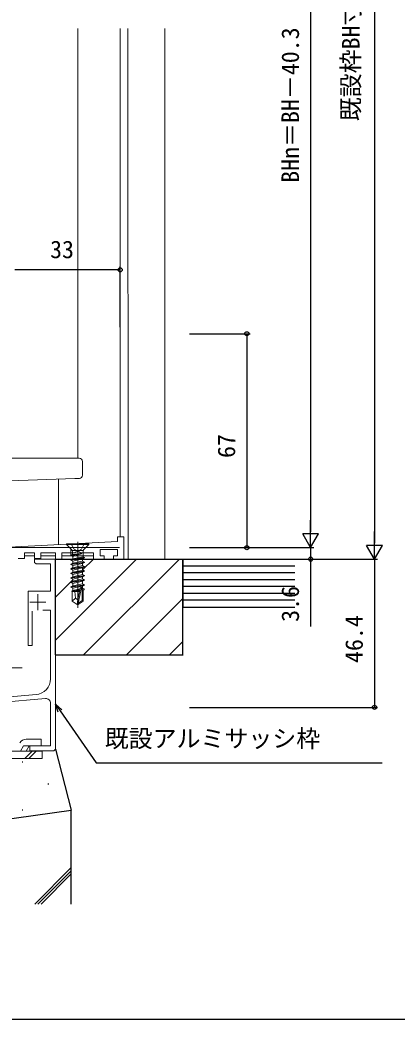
# Model space of a CAD drawing. Units: millimetres, scale not verified. Extents: x -437 to 438, y -331 to 329.
# Drawn here: x -240.7 to -122.5, y -331.2 to -18.4 of the extents above; entities that cross this region are included whole.
import ezdxf
from ezdxf.enums import TextEntityAlignment as Align

# ---------------------------------------------------------------- set-up
doc = ezdxf.new("R2010")
doc.units = ezdxf.units.MM
doc.header["$LTSCALE"] = 2
for name, color, linetype, lineweight in [('0-2_YKK_11', 7, 'Continuous', 18), ('0-4_YKK_12', 2, 'Continuous', 18), ('0-5_YKK_13', 4, 'Continuous', 18)]:
    doc.layers.add(name, color=color, linetype=linetype, lineweight=lineweight)
for name, color, linetype in [('0-7_YKK_D', 6, 'Continuous'), ('0-8_YKK_ZWAK', 7, 'Continuous'), ('0-9_YSS_K', 3, 'Continuous'), ('0-A_YSS_KE', 3, 'Continuous')]:
    doc.layers.add(name, color=color, linetype=linetype)
doc.styles.add('ＭＳ ゴシック', font='')
doc.styles.get('ＭＳ ゴシック').set_extended_font_data('MS Gothic')

msp = doc.modelspace()

# ---------------------------------------------------------------- linework, layer by layer
at = {"layer": '0-2_YKK_11', "color": 4}
for p, q in [((-235.6, -188.697), (-231.1, -188.697)), ((-230.1, -247.197), (-229.6, -246.697))]:
    msp.add_line(p, q, dxfattribs=at)
at = {"layer": '0-2_YKK_11', "color": 211}
msp.add_lwpolyline([(-246.1, -183.584), (-210.1, -181.697), (-210.1, -180.197), (-208.1, -180.197), (-208.1, -187.197), (-211.35, -187.197), (-211.35, -186.197), (-210.1, -186.197), (-210.1, -184.197), (-215.6, -184.197), (-215.6, -186.197), (-214.35, -186.197), (-214.35, -187.197), (-217.6, -187.197), (-217.6, -185.197), (-221.734, -185.197), (-222.167, -184.947), (-223.033, -184.947), (-223.466, -185.197), (-227.6, -185.197), (-227.6, -187.197), (-229.6, -187.197), (-229.6, -185.197), (-234.1, -185.197), (-234.1, -186.997), (-236.1, -186.997), (-236.1, -185.197), (-239.3, -185.197), (-239.3, -186.997), (-241.3, -186.997)], dxfattribs=at)
at = {"layer": '0-2_YKK_11', "color": 4}
for points in [[(-229.6, -246.697), (-229.6, -187.197), (-236.1, -187.197), (-236.1, -188.197), (-235.6, -188.697)], [(-231.1, -188.697), (-231.1, -197.197), (-238.1, -197.197), (-238.1, -214.197), (-236.9, -214.197), (-236.9, -203.491)], [(-233.5, -203.197), (-231.1, -203.197), (-231.1, -224.622)], [(-235.664, -229.603), (-248.6, -230.735), (-248.6, -226.197), (-248.85, -225.764), (-249.1, -225.331), (-249.1, -214.197), (-252.1, -214.197)], [(-232.731, -230.852), (-247.1, -232.11), (-247.1, -234.925)], [(-230.1, -247.197), (-237.6, -247.197), (-237.6, -245.697), (-231.1, -245.697), (-231.1, -232.347)]]:
    msp.add_lwpolyline(points, dxfattribs=at)
for centre, radius, start, end in [((-236.1, -224.622), 5, 275, 360), ((-232.6, -232.347), 1.5, 0.00001, 95.00001)]:
    msp.add_arc(centre, radius, start, end, dxfattribs=at)
at = {"layer": '0-4_YKK_12'}
for p, q in [((-222.6, -21.009), (-222.6, -155.597)), ((-209.301, -21.009), (-209.301, -180.198)), ((-206.864, -21.009), (-206.813, -187.2)), ((-195.302, -21.009), (-195.302, -187.2)), ((-228.6, -162.159), (-228.6, -182.667)), ((-334.6, -183.597), (-209.45, -183.597)), ((-195.302, -187.2), (-206.813, -187.2)), ((-235.1, -198.197), (-235.1, -203.197)), ((-237.6, -200.697), (-232.6, -200.697))]:
    msp.add_line(p, q, dxfattribs=at)
at = {"layer": '0-5_YKK_13'}
for p, q in [((-249.201, -155.597), (-223.549, -155.597)), ((-223.549, -155.597), (-222.101, -155.597)), ((-221.101, -156.597), (-221.101, -160.932)), ((-223.514, -161.982), (-247.036, -162.803)), ((-222.066, -161.931), (-223.514, -161.982)), ((-219.1, -182.348), (-226.1, -182.348)), ((-226.1, -182.348), (-226.1, -182.648)), ((-219.1, -182.648), (-226.1, -182.648)), ((-226.1, -182.648), (-224.573, -184.175)), ((-224.7, -184.148), (-224.7, -185.898)), ((-220.92, -184.468), (-224.28, -184.468)), ((-222.6, -181.743), (-222.6, -202.458)), ((-219.1, -182.648), (-220.627, -184.175)), ((-219.1, -182.348), (-219.1, -182.648)), ((-239.302, -186.194), (-236.102, -186.194)), ((-234.102, -186.194), (-229.602, -186.194)), ((-227.602, -186.194), (-217.602, -186.194)), ((-221.42, -185.471), (-224.7, -185.998)), ((-224.7, -185.998), (-224.28, -185.755)), ((-224.7, -185.998), (-224.7, -186.098)), ((-224.7, -186.098), (-224.15, -186.415)), ((-224.7, -187.398), (-220.5, -186.698)), ((-220.5, -186.798), (-224.7, -187.498)), ((-224.7, -187.398), (-224.15, -187.08)), ((-224.7, -187.398), (-224.7, -187.498)), ((-224.7, -187.498), (-224.15, -187.815)), ((-224.28, -184.882), (-224.28, -185.755)), ((-221.42, -185.471), (-224.28, -185.755)), ((-221.42, -185.531), (-224.15, -186.415)), ((-224.15, -186.415), (-224.15, -187.08)), ((-220.92, -186.455), (-224.15, -187.08)), ((-221.05, -187.115), (-224.15, -187.815)), ((-220.5, -186.798), (-221.05, -187.115)), ((-221.05, -187.115), (-221.05, -187.78)), ((-220.92, -184.882), (-220.92, -186.455)), ((-220.5, -186.698), (-220.92, -186.455)), ((-220.5, -186.698), (-220.5, -186.798)), ((-224.7, -188.798), (-220.5, -188.098)), ((-220.5, -188.198), (-224.7, -188.898)), ((-224.7, -188.798), (-224.15, -188.48)), ((-224.7, -188.798), (-224.7, -188.898)), ((-224.7, -188.898), (-224.15, -189.215)), ((-224.7, -190.198), (-220.5, -189.498)), ((-220.5, -189.598), (-224.7, -190.298)), ((-224.7, -190.198), (-224.15, -189.88)), ((-224.7, -190.198), (-224.28, -189.955)), ((-224.7, -190.198), (-224.7, -190.298)), ((-224.7, -190.198), (-224.7, -190.298)), ((-224.7, -190.298), (-224.15, -190.615)), ((-224.7, -190.298), (-224.15, -190.615)), ((-221.05, -187.78), (-224.15, -188.48)), ((-224.15, -187.815), (-224.15, -188.48)), ((-221.05, -188.515), (-224.15, -189.215)), ((-221.05, -189.18), (-224.15, -189.88)), ((-224.15, -189.215), (-224.15, -189.88)), ((-221.05, -189.915), (-224.15, -190.615)), ((-224.15, -190.615), (-224.15, -191.28)), ((-220.92, -190.655), (-224.15, -191.28)), ((-220.5, -188.098), (-221.05, -187.78)), ((-220.5, -188.198), (-221.05, -188.515)), ((-221.05, -188.515), (-221.05, -189.18)), ((-220.5, -189.498), (-221.05, -189.18)), ((-220.5, -189.598), (-221.05, -189.915)), ((-221.05, -189.915), (-221.05, -190.68)), ((-220.5, -190.898), (-220.92, -190.655)), ((-220.5, -188.098), (-220.5, -188.198)), ((-220.5, -189.498), (-220.5, -189.598)), ((-224.7, -191.598), (-220.5, -190.898)), ((-220.5, -190.998), (-224.7, -191.698)), ((-224.7, -191.598), (-224.15, -191.28)), ((-224.7, -191.598), (-224.7, -191.698)), ((-224.7, -191.698), (-224.15, -192.015)), ((-224.7, -192.998), (-220.5, -192.298)), ((-220.5, -192.398), (-224.7, -193.098)), ((-224.7, -192.998), (-224.15, -192.68)), ((-224.7, -192.998), (-224.7, -193.098)), ((-224.7, -193.098), (-224.15, -193.415)), ((-224.7, -194.398), (-220.5, -193.698)), ((-220.5, -193.798), (-224.7, -194.498)), ((-221.05, -191.98), (-224.15, -192.68)), ((-224.15, -192.015), (-224.15, -192.68)), ((-221.05, -193.38), (-224.15, -194.08)), ((-224.15, -193.415), (-224.15, -194.08)), ((-221.05, -191.315), (-221.05, -191.98)), ((-220.5, -192.298), (-221.05, -191.98)), ((-221.05, -192.715), (-221.05, -193.38)), ((-220.5, -193.698), (-221.05, -193.38)), ((-220.5, -193.798), (-221.05, -194.115)), ((-220.5, -190.898), (-220.5, -190.998)), ((-220.5, -192.298), (-220.5, -192.398)), ((-220.5, -193.698), (-220.5, -193.798)), ((-224.7, -194.398), (-224.15, -194.08)), ((-224.7, -194.398), (-224.7, -194.498)), ((-224.7, -194.498), (-224.15, -194.815)), ((-224.7, -195.898), (-220.5, -195.198)), ((-220.5, -195.298), (-224.7, -195.998)), ((-224.7, -195.898), (-224.15, -195.58)), ((-224.7, -195.898), (-224.7, -195.998)), ((-224.7, -195.998), (-224.15, -196.315)), ((-221.921, -196.758), (-224.5, -197.182)), ((-224.5, -197.182), (-224.15, -196.98)), ((-221.05, -194.115), (-224.15, -194.815)), ((-224.15, -194.815), (-224.15, -195.58)), ((-221.05, -194.88), (-224.15, -195.58)), ((-221.695, -195.761), (-224.15, -196.315)), ((-224.15, -196.315), (-224.15, -196.98)), ((-221.854, -196.462), (-224.15, -196.98)), ((-221.982, -197.024), (-223.648, -197.348)), ((-221.69, -195.741), (-222.6, -199.841)), ((-221.257, -195.638), (-222.45, -200.986)), ((-221.05, -195.615), (-221.241, -195.659)), ((-221.05, -196.28), (-221.203, -196.315)), ((-221.2, -195.796), (-221.2, -200.143)), ((-220.6, -196.54), (-221.2, -196.639)), ((-220.6, -196.755), (-221.2, -196.872)), ((-221.05, -194.115), (-221.05, -194.88)), ((-220.5, -195.198), (-221.05, -194.88)), ((-220.5, -195.298), (-221.05, -195.615)), ((-221.05, -195.615), (-221.05, -196.28)), ((-220.6, -196.54), (-221.05, -196.28)), ((-220.9, -196.929), (-220.9, -200.302)), ((-220.6, -196.54), (-220.6, -196.755)), ((-220.5, -195.198), (-220.5, -195.298)), ((-224.3, -197.277), (-224.5, -197.182)), ((-224.3, -197.277), (-224.3, -200.302)), ((-222.056, -197.348), (-224.3, -197.348)), ((-223.3, -199.448), (-224.3, -200.302)), ((-222.6, -199.841), (-222.75, -201.348)), ((-222.6, -199.841), (-222.6, -201.348)), ((-221.2, -200.143), (-222.45, -200.986)), ((-220.9, -197.348), (-221.2, -197.348)), ((-220.9, -200.302), (-221.2, -200.143)), ((-224.3, -200.302), (-222.75, -201.348)), ((-222.75, -201.348), (-222.45, -201.348)), ((-220.9, -200.302), (-222.45, -201.348)), ((-222.45, -200.986), (-222.45, -201.348)), ((-258.3, -221.197), (-239.99, -221.197)), ((-238.698, -243.55), (-234.056, -243.55)), ((-234.056, -243.549), (-234.056, -245.698)), ((-240.488, -247.35), (-239.534, -245.698)), ((-239.534, -245.698), (-234.056, -245.698)), ((-238.756, -247.35), (-237.802, -245.698)), ((-233.753, -247.349), (-283.008, -247.349)), ((-233.753, -249.649), (-283.008, -249.649)), ((-239.208, -249.649), (-236.908, -247.349)), ((-237.925, -249.649), (-235.625, -247.349)), ((-233.753, -249.649), (-233.753, -247.349))]:
    msp.add_line(p, q, dxfattribs=at)
for points in [[(-224.601, -182.348), (-223.745, -184.064), (-222.6, -184.673)], [(-220.599, -182.348), (-221.455, -184.064), (-222.6, -184.673)], [(-221.42, -185.471), (-221.42, -185.531), (-224.7, -186.098)], [(-220.5, -190.998), (-221.05, -191.315), (-224.15, -192.015)], [(-220.5, -192.398), (-221.05, -192.715), (-224.15, -193.415)], [(-220.6, -196.755), (-221.05, -197.015), (-221.2, -197.049)], [(-222.6, -199.949), (-223.3, -199.448), (-223.5, -197.348)]]:
    msp.add_lwpolyline(points, dxfattribs=at)
for centre, radius, start, end in [((-222.101, -156.597), 1, 0, 90), ((-222.101, -160.932), 1, 272, 0), ((-225.28, -184.882), 1, 0, 45), ((-219.92, -184.882), 1, 135, 180), ((-221.448, -195.796), 0.248, 0, 167.19096), ((-238.698, -245.85), 2.3, 89.99772, 149.99747)]:
    msp.add_arc(centre, radius, start, end, dxfattribs=at)
at = {"layer": '0-7_YKK_D'}
for p, q in [((-129.602, 150.497), (-129.602, -182.2)), ((-149.602, 113.8), (-149.602, -178.597)), ((-209.301, -96.597), (-242.3, -96.597)), ((-209.301, -114.597), (-209.301, -95.597)), ((-187.602, -116.597), (-168.602, -116.597)), ((-169.602, -116.597), (-169.602, -183.597)), ((-149.602, -183.597), (-149.602, -174.937)), ((-149.602, -183.597), (-152.102, -179.267)), ((-147.102, -179.267), (-152.102, -179.267)), ((-149.602, -183.597), (-147.102, -179.267)), ((-149.602, -183.597), (-149.602, -181.047)), ((-129.602, -187.2), (-129.602, -178.54)), ((-187.602, -183.597), (-168.602, -183.597)), ((-187.602, -183.597), (-148.602, -183.597)), ((-187.602, -183.597), (-148.602, -183.597)), ((-149.602, -183.597), (-149.602, -187.2)), ((-129.602, -187.2), (-132.102, -182.87)), ((-127.102, -182.87), (-132.102, -182.87)), ((-129.602, -187.2), (-127.102, -182.87)), ((-187.602, -187.2), (-148.602, -187.2)), ((-187.602, -187.2), (-128.602, -187.2)), ((-187.602, -187.2), (-128.602, -187.2)), ((-149.602, -187.2), (-149.602, -208.274)), ((-129.602, -187.2), (-129.602, -233.597)), ((-187.602, -233.597), (-128.602, -233.597))]:
    msp.add_line(p, q, dxfattribs=at)
for points in [[(-228.697, -235.12), (-229.6, -232.639), (-227.577, -234.336)], [(-229.6, -232.639), (-228.137, -234.728), (-216.775, -250.954), (-127.232, -250.954)]]:
    msp.add_lwpolyline(points, dxfattribs=at)
for centre in [(-209.301, -96.597), (-169.602, -116.597), (-169.602, -183.597), (-149.602, -187.2), (-129.602, -233.597)]:
    msp.add_circle(centre, 0.637, dxfattribs=at)
at = {"layer": '0-8_YKK_ZWAK'}
msp.add_lwpolyline([(-436.9, -331.2), (438.1, -331.2), (438.1, 293.8)], dxfattribs=at)
at = {"layer": '0-9_YSS_K'}
for p, q in [((-229.602, -212.602), (-204.201, -187.2)), ((-221.055, -190.584), (-217.671, -187.2)), ((-220.732, -217.202), (-190.73, -187.2)), ((-154.6, -189.343), (-189.603, -189.343)), ((-229.602, -199.131), (-224.155, -193.684)), ((-154.6, -191.486), (-189.603, -191.486)), ((-154.6, -193.629), (-189.603, -193.629)), ((-154.6, -195.771), (-189.603, -195.771)), ((-207.262, -217.202), (-189.603, -199.543)), ((-154.6, -197.914), (-189.603, -197.914)), ((-154.6, -200.057), (-189.603, -200.057)), ((-193.791, -217.202), (-189.603, -213.013)), ((-240.005, -250.697), (-239.755, -250.697)), ((-231.93, -257.572), (-231.68, -257.572)), ((-240.005, -265.647), (-239.755, -265.647)), ((-238.978, -267.801), (-238.931, -267.784)), ((-236.045, -295.2), (-224.602, -283.757)), ((-235.045, -295.2), (-224.602, -284.757)), ((-234.045, -295.2), (-224.602, -285.757))]:
    msp.add_line(p, q, dxfattribs=at)
at = {"layer": '0-A_YSS_KE'}
for p, q in [((-229.602, -187.2), (-189.602, -187.2)), ((-229.602, -217.2), (-229.602, -187.2)), ((-189.603, -217.202), (-189.602, -187.2)), ((-189.603, -187.2), (-189.603, -202.2)), ((-189.603, -187.2), (-154.6, -187.2)), ((-189.603, -202.2), (-154.6, -202.2)), ((-229.603, -217.202), (-189.601, -217.202)), ((-229.602, -246.7), (-224.602, -265.796)), ((-350.602, -283.492), (-224.602, -265.796)), ((-224.602, -295.2), (-224.602, -265.796))]:
    msp.add_line(p, q, dxfattribs=at)

# ---------------------------------------------------------------- texts
at = {"layer": '0-7_YKK_D', "style": 'ＭＳ ゴシック'}
for s, p in [('既設枠BH寸法', (-132.625, -50.07)), ('BHn＝BH－40.3', (-151.602, -69.345)), ('67', (-171.602, -155.509)), ('3.6', (-151.602, -206.828)), ('46.4', (-131.602, -219.71))]:
    msp.add_text(s, height=5.499, rotation=90, dxfattribs=at).set_placement(p, align=Align.BOTTOM_LEFT)
for s, p in [('33', (-231.255, -94.597)), ('既設アルミサッシ枠', (-214.116, -247.752))]:
    msp.add_text(s, height=5.499, dxfattribs=at).set_placement(p, align=Align.BOTTOM_LEFT)

doc.saveas('drawing.dxf')
